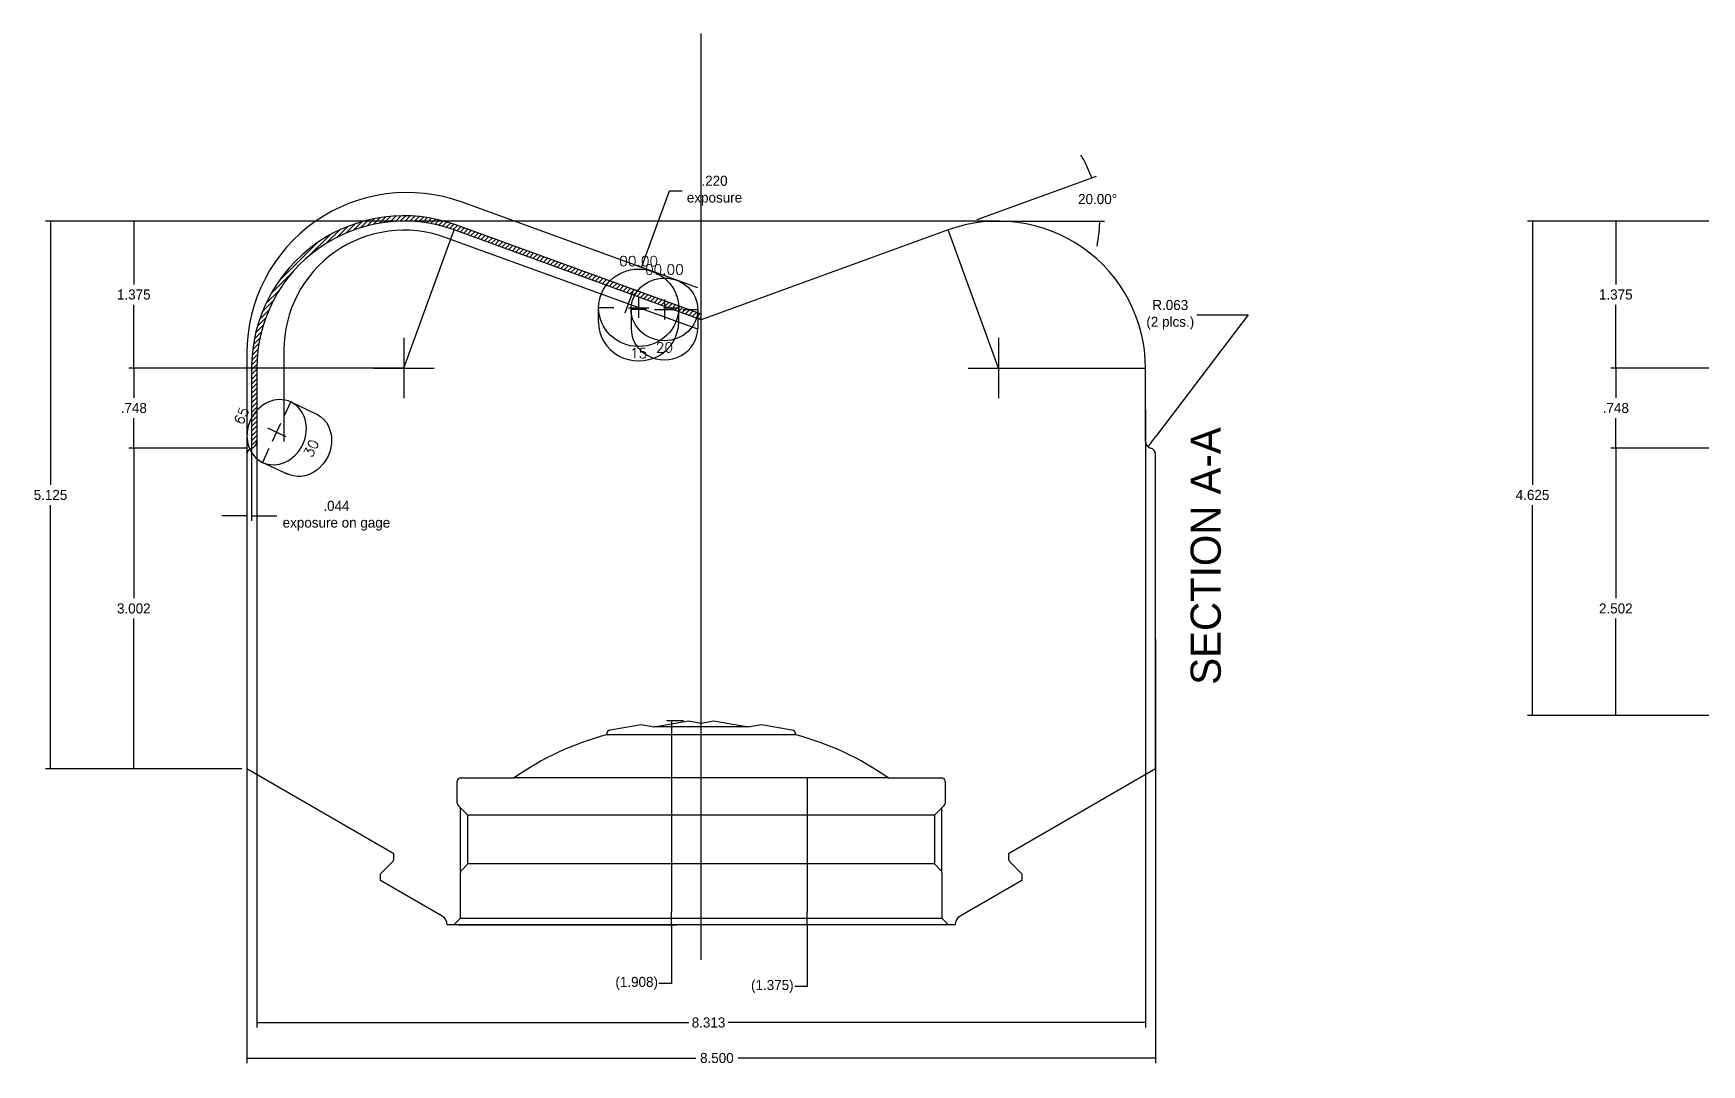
# Model space of a CAD drawing. Header units: inches. Extents: x 0.5 to 44.5, y 0.5 to 24.1.
# Drawn here: x 0.87 to 16.48, y 14.44 to 24.09 of the extents above; entities that cross this region are included whole.
import ezdxf
from ezdxf.enums import TextEntityAlignment as Align
from ezdxf.lldxf.tags import DXFTag

# ---------------------------------------------------------------- set-up
doc = ezdxf.new("R2010")
doc.units = ezdxf.units.IN
doc.header["$MEASUREMENT"] = 0
for name, color, linetype in [('CDG-38367R1', 7, 'Continuous'), ('CLine', 5, 'CENTER2'), ('Default', 7, 'Continuous'), ('Dims', 104, 'Continuous'), ('DV2_Default', 7, 'Continuous')]:
    doc.layers.add(name, color=color, linetype=linetype)
doc.styles.add('RomanS', font='romans')
doc.styles.add('SEACAD_Solid_Edge_ANSI', font='seans.ttf')
tags = doc.linetypes.add('CENTER2', pattern=[1.125, 0.75, -0.125, 0.125, -0.125]).pattern_tags.tags
tags[10:11] = [DXFTag(74, 4), DXFTag(75, 0), DXFTag(340, '0'), DXFTag(46, 0.0), DXFTag(50, 0.0), DXFTag(44, 0.0), DXFTag(45, 0.0)]
tags[8:9] = [DXFTag(74, 4), DXFTag(75, 0), DXFTag(340, '0'), DXFTag(46, 0.0), DXFTag(50, 0.0), DXFTag(44, 0.0), DXFTag(45, 0.0)]
tags[6:7] = [DXFTag(74, 4), DXFTag(75, 0), DXFTag(340, '0'), DXFTag(46, 0.0), DXFTag(50, 0.0), DXFTag(44, 0.0), DXFTag(45, 0.0)]
tags[4:5] = [DXFTag(74, 4), DXFTag(75, 0), DXFTag(340, '0'), DXFTag(46, 0.0), DXFTag(50, 0.0), DXFTag(44, 0.0), DXFTag(45, 0.0)]
tags = doc.linetypes.add('HIDDEN2', pattern=[0.1875, 0.125, -0.0625]).pattern_tags.tags
tags[6:7] = [DXFTag(74, 4), DXFTag(75, 0), DXFTag(340, '0'), DXFTag(46, 0.0), DXFTag(50, 0.0), DXFTag(44, 0.0), DXFTag(45, 0.0)]
tags[4:5] = [DXFTag(74, 4), DXFTag(75, 0), DXFTag(340, '0'), DXFTag(46, 0.0), DXFTag(50, 0.0), DXFTag(44, 0.0), DXFTag(45, 0.0)]
doc.dimstyles.new('ANSI', dxfattribs={"dimtxt": 0.094, "dimasz": 0.1175, "dimexe": 0.047, "dimexo": 0.047, "dimgap": 0.047, "dimtad": 0, "dimtih": 1, "dimtoh": 1, "dimdec": 3, "dimlfac": 2, "dimzin": 4, "dimdsep": 46, "dimtxsty": 'SEACAD_Solid_Edge_ANSI', "dimblk1": '_SE_FILLED', "dimblk2": '_SE_FILLED', "dimsah": 1, "dimcen": 0.047, "dimazin": 0, "dimtfac": 1, "dimtdec": 3, "dimtofl": 0, "dimtmove": 0, "dimatfit": 3, "dimfxl": 1, "dimtolj": 1, "dimtzin": 4, "dimarcsym": 0})

# ---------------------------------------------------------------- blocks, each defined once
blk = doc.blocks.new('SEANNOT_GROUP2')
at = {"layer": 'Default', "color": 7, "linetype": 'CENTER2'}
for p, q in [((6.4287, 7.6351), (6.4287, 7.3531)), ((6.5697, 7.4941), (6.2877, 7.4941))]:
    blk.add_line(p, q, dxfattribs=at)
blk = doc.blocks.new('SEANNOT_GROUP3')
at = {"layer": 'Default', "color": 7, "linetype": 'CENTER2'}
for p, q in [((6.4287, 4.8538), (6.4287, 4.5718)), ((6.5697, 4.7128), (6.2877, 4.7128))]:
    blk.add_line(p, q, dxfattribs=at)
blk = doc.blocks.new('_SE_FILLED')
at = {"color": 0}
blk.add_line((0, 0), (-1, 0), dxfattribs=at)
blk.add_solid([(0, 0), (-1, -0.1665), (-1, 0.1665), (0, 0)], dxfattribs=at)
blk = doc.blocks.new('*D81')
at = {"layer": 'Defpoints', "color": 0, "linetype": 'Continuous', "transparency": 16777216}
for p in [(4.335, 22.333), (9.655, 22.333), (9.655, 22.333), (10.835, 22.471), (7.116, 21.409)]:
    blk.add_point(p, dxfattribs=at)
at = {"layer": 'Dims', "color": 0, "linetype": 'Continuous', "lineweight": -2, "transparency": 16777216}
for p, q in [((9.699, 22.349), (10.815, 22.755)), ((9.702, 22.333), (10.89, 22.333))]:
    blk.add_line(p, q, dxfattribs=at)
for start, end in [(25.6714, 31.3428), (348.6572, 354.3286)]:
    blk.add_arc((9.655, 22.333), 1.188, start, end, dxfattribs=at)
at = {"layer": 'Dims', "color": 0, "linetype": 'Continuous', "lineweight": -2, "transparency": 16777216, "xscale": 0.1175, "yscale": 0.1175, "zscale": 0.1175}
for p, rotation in [((10.771, 22.739), 292.8357074353501), ((10.843, 22.333), 87.1642925646498)]:
    blk.add_blockref('_SE_FILLED', p, dxfattribs=dict(at, rotation=rotation))
at = {"layer": 'Dims', "color": 0, "linetype": 'Continuous', "transparency": 16777216, "insert": (10.825, 22.539), "char_height": 0.094, "attachment_point": 5, "style": 'SEACAD_Solid_Edge_ANSI'}
blk.add_mtext('\\A1;\\A1;20.00°', dxfattribs=at)
blk = doc.blocks.new('*D82')
at = {"layer": 'Defpoints', "color": 0, "linetype": 'Continuous', "transparency": 16777216}
for p in [(4.335, 22.333), (1.808, 20.958), (4.335, 20.958)]:
    blk.add_point(p, dxfattribs=at)
at = {"layer": 'Dims', "color": 0, "linetype": 'Continuous', "lineweight": -2, "transparency": 16777216}
for p, q in [((4.288, 22.333), (1.761, 22.333)), ((1.808, 22.216), (1.808, 21.74)), ((1.808, 21.076), (1.808, 21.551)), ((4.288, 20.958), (1.761, 20.958))]:
    blk.add_line(p, q, dxfattribs=at)
at = {"layer": 'Dims', "color": 0, "linetype": 'Continuous', "lineweight": -2, "transparency": 16777216, "xscale": 0.1175, "yscale": 0.1175, "zscale": 0.1175}
for p, rotation in [((1.808, 22.333), 90), ((1.808, 20.958), 270)]:
    blk.add_blockref('_SE_FILLED', p, dxfattribs=dict(at, rotation=rotation))
at = {"layer": 'Dims', "color": 0, "linetype": 'Continuous', "transparency": 16777216, "insert": (1.808, 21.646), "char_height": 0.094, "attachment_point": 5, "style": 'SEACAD_Solid_Edge_ANSI'}
blk.add_mtext('\\A1;\\A1;1.375', dxfattribs=at)
blk = doc.blocks.new('*D83')
at = {"layer": 'Defpoints', "color": 0, "linetype": 'Continuous', "transparency": 16777216}
for p in [(1.029, 22.333), (4.335, 22.333), (2.866, 17.208)]:
    blk.add_point(p, dxfattribs=at)
at = {"layer": 'Dims', "color": 0, "linetype": 'Continuous', "lineweight": -2, "transparency": 16777216}
for p, q in [((4.288, 22.333), (0.982, 22.333)), ((1.029, 22.216), (1.029, 19.865)), ((1.029, 17.326), (1.029, 19.676)), ((2.819, 17.208), (0.982, 17.208))]:
    blk.add_line(p, q, dxfattribs=at)
at = {"layer": 'Dims', "color": 0, "linetype": 'Continuous', "lineweight": -2, "transparency": 16777216, "xscale": 0.1175, "yscale": 0.1175, "zscale": 0.1175}
for p, rotation in [((1.029, 22.333), 90), ((1.029, 17.208), 270)]:
    blk.add_blockref('_SE_FILLED', p, dxfattribs=dict(at, rotation=rotation))
at = {"layer": 'Dims', "color": 0, "linetype": 'Continuous', "transparency": 16777216, "insert": (1.029, 19.771), "char_height": 0.094, "attachment_point": 5, "style": 'SEACAD_Solid_Edge_ANSI'}
blk.add_mtext('\\A1;\\A1;5.125', dxfattribs=at)
blk = doc.blocks.new('*D84')
at = {"layer": 'Defpoints', "color": 0, "linetype": 'Continuous', "transparency": 16777216}
for p in [(6.997, 17.658), (4.801, 15.749), (6.838, 15.749)]:
    blk.add_point(p, dxfattribs=at)
at = {"layer": 'Dims', "color": 0, "linetype": 'Continuous', "lineweight": -2, "transparency": 16777216}
for p, q in [((6.95, 17.658), (6.791, 17.658)), ((6.838, 17.54), (6.838, 15.867)), ((4.848, 15.749), (6.885, 15.749)), ((6.838, 15.749), (6.838, 15.201)), ((6.838, 15.201), (6.72, 15.201))]:
    blk.add_line(p, q, dxfattribs=at)
at = {"layer": 'Dims', "color": 0, "linetype": 'Continuous', "lineweight": -2, "transparency": 16777216, "xscale": 0.1175, "yscale": 0.1175, "zscale": 0.1175}
for p, rotation in [((6.838, 17.658), 90), ((6.838, 15.749), 270)]:
    blk.add_blockref('_SE_FILLED', p, dxfattribs=dict(at, rotation=rotation))
at = {"layer": 'Dims', "color": 0, "linetype": 'Continuous', "transparency": 16777216, "insert": (6.513, 15.201), "char_height": 0.094, "attachment_point": 5, "style": 'SEACAD_Solid_Edge_ANSI'}
blk.add_mtext('\\A1;\\A1;(1.908)', dxfattribs=at)
blk = doc.blocks.new('*D76')
at = {"layer": 'Defpoints', "color": 0, "linetype": 'Continuous', "transparency": 16777216}
for p in [(8.866, 17.124), (8.108, 15.749), (9.431, 15.749)]:
    blk.add_point(p, dxfattribs=at)
at = {"layer": 'Dims', "color": 0, "linetype": 'Continuous', "lineweight": -2, "transparency": 16777216}
for p, q in [((8.819, 17.124), (8.061, 17.124)), ((8.108, 17.007), (8.108, 15.867)), ((9.384, 15.749), (8.061, 15.749)), ((8.108, 15.749), (8.108, 15.172)), ((8.108, 15.172), (7.991, 15.172))]:
    blk.add_line(p, q, dxfattribs=at)
at = {"layer": 'Dims', "color": 0, "linetype": 'Continuous', "lineweight": -2, "transparency": 16777216, "xscale": 0.1175, "yscale": 0.1175, "zscale": 0.1175}
for p, rotation in [((8.108, 17.124), 90), ((8.108, 15.749), 270)]:
    blk.add_blockref('_SE_FILLED', p, dxfattribs=dict(at, rotation=rotation))
at = {"layer": 'Dims', "color": 0, "linetype": 'Continuous', "transparency": 16777216, "insert": (7.782, 15.172), "char_height": 0.094, "attachment_point": 5, "style": 'SEACAD_Solid_Edge_ANSI'}
blk.add_mtext('\\A1;\\A1;(1.375)', dxfattribs=at)
blk = doc.blocks.new('*D77')
at = {"layer": 'Defpoints', "color": 0, "linetype": 'Continuous', "transparency": 16777216}
for p in [(4.335, 20.958), (1.808, 20.21), (2.913, 20.21)]:
    blk.add_point(p, dxfattribs=at)
at = {"layer": 'Dims', "color": 0, "linetype": 'Continuous', "lineweight": -2, "transparency": 16777216}
for p, q in [((4.288, 20.958), (1.761, 20.958)), ((1.808, 20.841), (1.808, 20.679)), ((1.808, 20.328), (1.808, 20.49)), ((2.866, 20.21), (1.761, 20.21))]:
    blk.add_line(p, q, dxfattribs=at)
at = {"layer": 'Dims', "color": 0, "linetype": 'Continuous', "lineweight": -2, "transparency": 16777216, "xscale": 0.1175, "yscale": 0.1175, "zscale": 0.1175}
for p, rotation in [((1.808, 20.958), 90), ((1.808, 20.21), 270)]:
    blk.add_blockref('_SE_FILLED', p, dxfattribs=dict(at, rotation=rotation))
at = {"layer": 'Dims', "color": 0, "linetype": 'Continuous', "transparency": 16777216, "insert": (1.808, 20.584), "char_height": 0.094, "attachment_point": 5, "style": 'SEACAD_Solid_Edge_ANSI'}
blk.add_mtext('\\A1;\\A1;.748', dxfattribs=at)
blk = doc.blocks.new('*D78')
at = {"layer": 'Defpoints', "color": 0, "linetype": 'Continuous', "transparency": 16777216}
for p in [(2.913, 20.21), (1.808, 17.208), (2.866, 17.208)]:
    blk.add_point(p, dxfattribs=at)
at = {"layer": 'Dims', "color": 0, "linetype": 'Continuous', "lineweight": -2, "transparency": 16777216}
for p, q in [((2.866, 20.21), (1.761, 20.21)), ((1.808, 20.093), (1.808, 18.804)), ((1.808, 17.326), (1.808, 18.614)), ((2.819, 17.208), (1.761, 17.208))]:
    blk.add_line(p, q, dxfattribs=at)
at = {"layer": 'Dims', "color": 0, "linetype": 'Continuous', "lineweight": -2, "transparency": 16777216, "xscale": 0.1175, "yscale": 0.1175, "zscale": 0.1175}
for p, rotation in [((1.808, 20.21), 90), ((1.808, 17.208), 270)]:
    blk.add_blockref('_SE_FILLED', p, dxfattribs=dict(at, rotation=rotation))
at = {"layer": 'Dims', "color": 0, "linetype": 'Continuous', "transparency": 16777216, "insert": (1.808, 18.709), "char_height": 0.094, "attachment_point": 5, "style": 'SEACAD_Solid_Edge_ANSI'}
blk.add_mtext('\\A1;\\A1;3.002', dxfattribs=at)
blk = doc.blocks.new('*D79')
at = {"layer": 'Defpoints', "color": 0, "linetype": 'Continuous', "transparency": 16777216}
for p in [(11.297, 20.221), (11.335, 20.271)]:
    blk.add_point(p, dxfattribs=at)
at = {"layer": 'Dims', "color": 0, "linetype": 'Continuous', "lineweight": -2, "transparency": 16777216}
for p, q in [((12.235, 21.456), (11.368, 20.315)), ((11.752, 21.456), (12.235, 21.456))]:
    blk.add_line(p, q, dxfattribs=at)
at = {"layer": 'Dims', "color": 0, "linetype": 'Continuous', "lineweight": -2, "transparency": 16777216, "xscale": 0.1175, "yscale": 0.1175, "zscale": 0.1175, "rotation": 232.7934826357927}
blk.add_blockref('_SE_FILLED', (11.297, 20.221), dxfattribs=at)
at = {"layer": 'Dims', "color": 0, "linetype": 'Continuous', "transparency": 16777216, "insert": (11.505, 21.456), "char_height": 0.094, "attachment_point": 5, "style": 'SEACAD_Solid_Edge_ANSI'}
blk.add_mtext('\\A1;\\A1;R.063\\P(2 plcs.)', dxfattribs=at)
blk = doc.blocks.new('*D86')
at = {"layer": 'Default', "color": 0, "linetype": 'Continuous', "lineweight": -2, "transparency": 16777216}
for p, q in [((2.91, 20.452), (2.91, 19.53)), ((2.866, 19.993), (2.866, 19.53)), ((2.749, 19.577), (2.631, 19.577)), ((3.027, 19.577), (3.145, 19.577))]:
    blk.add_line(p, q, dxfattribs=at)
at = {"layer": 'Defpoints', "color": 0, "linetype": 'Continuous', "transparency": 16777216}
for p in [(2.91, 20.499), (2.866, 20.04), (2.866, 19.577)]:
    blk.add_point(p, dxfattribs=at)
at = {"layer": 'Default', "color": 0, "linetype": 'Continuous', "lineweight": -2, "transparency": 16777216, "xscale": 0.1175, "yscale": 0.1175, "zscale": 0.1175}
blk.add_blockref('_SE_FILLED', (2.866, 19.577), dxfattribs=at)
at = {"layer": 'Default', "color": 0, "linetype": 'Continuous', "lineweight": -2, "transparency": 16777216, "xscale": 0.1175, "yscale": 0.1175, "zscale": 0.1175, "rotation": 180}
blk.add_blockref('_SE_FILLED', (2.91, 19.577), dxfattribs=at)
at = {"layer": 'Default', "color": 0, "linetype": 'Continuous', "transparency": 16777216, "insert": (3.704, 19.577), "char_height": 0.094, "attachment_point": 5, "style": 'SEACAD_Solid_Edge_ANSI'}
blk.add_mtext('\\A1;.044\\Pexposure on gage', dxfattribs=at)
blk = doc.blocks.new('CMark')
at = {"layer": 'CLine'}
for p, q in [((-0.094, 0), (0.094, 0)), ((0, 0.094), (0, -0.094))]:
    blk.add_line(p, q, dxfattribs=at)
blk = doc.blocks.new('1913@15')
for p, q in [((-0.233, 0), (-0.375, 0)), ((0.233, 0), (0.375, 0))]:
    blk.add_line(p, q)
at = {"color": 8, "linetype": 'HIDDEN2', "ltscale": 0.5}
for p, q in [((-0.375, -0.135), (-0.375, 0)), ((0.375, -0.135), (0.375, 0))]:
    blk.add_line(p, q, dxfattribs=at)
blk.add_ellipse((0, 0), major_axis=(-0.375, 0), ratio=0.965926)
blk.add_ellipse((0, -0.135), major_axis=(-0.375, 0), ratio=0.965926, start_param=0, end_param=3.141593, dxfattribs=at)
blk.add_blockref('CMark', (0, 0))
at = {"style": 'RomanS'}
blk.add_text('15', height=0.094, dxfattribs=at).set_placement((0, -0.425), align=Align.MIDDLE_CENTER)
blk.add_attdef('ANG', text='', height=0.094, dxfattribs=at).set_placement((0, 0.362), align=Align.BOTTOM_CENTER)
blk = doc.blocks.new('1613@20')
for p, q in [((-0.17, 0), (-0.312, 0)), ((0.171, 0), (0.312, 0))]:
    blk.add_line(p, q)
at = {"color": 8, "linetype": 'HIDDEN2', "ltscale": 0.5}
blk.add_line((-0.312, 0), (-0.312, -0.178), dxfattribs=at)
at = {"color": 8, "linetype": 'HIDDEN2', "ltscale": 0.5, "flags": 128}
blk.add_lwpolyline([(0.312, 0), (0.312, -0.178)], dxfattribs=at)
blk.add_ellipse((0, 0), major_axis=(-0.312, 0), ratio=0.939693, start_param=-3.141592653589793, end_param=3.141592653589793)
at = {"color": 8, "linetype": 'HIDDEN2', "ltscale": 0.5}
blk.add_ellipse((0, -0.178), major_axis=(-0.312, 0), ratio=0.939693, start_param=0, end_param=3.141593, dxfattribs=at)
blk.add_blockref('CMark', (0, 0))
at = {"style": 'RomanS'}
blk.add_text('20', height=0.094, dxfattribs=at).set_placement((0, -0.356), align=Align.MIDDLE_CENTER)
blk.add_attdef('ANG', text='', height=0.094, dxfattribs=at).set_placement((0, 0.298), align=Align.BOTTOM_CENTER)
blk = doc.blocks.new('*D92')
at = {"layer": 'Default', "color": 0, "linetype": 'Continuous', "lineweight": -2, "transparency": 16777216}
for p, q in [((6.598, 22.01), (6.82, 22.618)), ((6.82, 22.618), (6.937, 22.618)), ((6.611, 21.88), (6.514, 21.916)), ((6.536, 21.674), (6.439, 21.709)), ((6.443, 21.583), (6.402, 21.472))]:
    blk.add_line(p, q, dxfattribs=at)
at = {"layer": 'Defpoints', "color": 0, "linetype": 'Continuous', "transparency": 16777216}
for p in [(6.558, 21.9), (6.655, 21.864), (6.58, 21.657)]:
    blk.add_point(p, dxfattribs=at)
at = {"layer": 'Default', "color": 0, "linetype": 'Continuous', "lineweight": -2, "transparency": 16777216, "xscale": 0.1175, "yscale": 0.1175, "zscale": 0.1175}
for p, rotation in [((6.558, 21.9), 249.9999999999577), ((6.483, 21.693), 69.99999999995771)]:
    blk.add_blockref('_SE_FILLED', p, dxfattribs=dict(at, rotation=rotation))
at = {"layer": 'Default', "color": 0, "linetype": 'Continuous', "transparency": 16777216, "insert": (7.241, 22.618), "char_height": 0.094, "attachment_point": 5, "style": 'SEACAD_Solid_Edge_ANSI'}
blk.add_mtext('\\A1;.220 \\Pexposure', dxfattribs=at)
blk = doc.blocks.new('*D95')
at = {"layer": 'Defpoints', "color": 0, "linetype": 'Continuous', "transparency": 16777216}
for p in [(11.366, 18.465), (2.866, 18.004), (11.366, 14.503)]:
    blk.add_point(p, dxfattribs=at)
at = {"layer": 'Dims', "color": 0, "linetype": 'Continuous', "lineweight": -2, "transparency": 16777216}
for p, q in [((11.366, 18.418), (11.366, 14.456)), ((2.866, 17.957), (2.866, 14.456)), ((2.984, 14.503), (7.065, 14.503)), ((11.249, 14.503), (7.461, 14.503))]:
    blk.add_line(p, q, dxfattribs=at)
at = {"layer": 'Dims', "color": 0, "linetype": 'Continuous', "lineweight": -2, "transparency": 16777216, "xscale": 0.1175, "yscale": 0.1175, "zscale": 0.1175, "rotation": 180}
blk.add_blockref('_SE_FILLED', (2.866, 14.503), dxfattribs=at)
at = {"layer": 'Dims', "color": 0, "linetype": 'Continuous', "lineweight": -2, "transparency": 16777216, "xscale": 0.1175, "yscale": 0.1175, "zscale": 0.1175}
blk.add_blockref('_SE_FILLED', (11.366, 14.503), dxfattribs=at)
at = {"layer": 'Dims', "color": 0, "linetype": 'Continuous', "transparency": 16777216, "insert": (7.263, 14.503), "char_height": 0.094, "attachment_point": 5, "style": 'SEACAD_Solid_Edge_ANSI'}
blk.add_mtext('\\A1;8.500', dxfattribs=at)
blk = doc.blocks.new('*D96')
at = {"layer": 'Defpoints', "color": 0, "linetype": 'Continuous', "transparency": 16777216}
for p in [(11.272, 20.614), (2.96, 20.481), (11.272, 14.835)]:
    blk.add_point(p, dxfattribs=at)
at = {"layer": 'Dims', "color": 0, "linetype": 'Continuous', "lineweight": -2, "transparency": 16777216}
for p, q in [((11.272, 20.567), (11.272, 14.788)), ((2.96, 20.434), (2.96, 14.788)), ((3.077, 14.835), (7.002, 14.835)), ((11.155, 14.835), (7.368, 14.835))]:
    blk.add_line(p, q, dxfattribs=at)
at = {"layer": 'Dims', "color": 0, "linetype": 'Continuous', "lineweight": -2, "transparency": 16777216, "xscale": 0.1175, "yscale": 0.1175, "zscale": 0.1175, "rotation": 180}
blk.add_blockref('_SE_FILLED', (2.96, 14.835), dxfattribs=at)
at = {"layer": 'Dims', "color": 0, "linetype": 'Continuous', "lineweight": -2, "transparency": 16777216, "xscale": 0.1175, "yscale": 0.1175, "zscale": 0.1175}
blk.add_blockref('_SE_FILLED', (11.272, 14.835), dxfattribs=at)
at = {"layer": 'Dims', "color": 0, "linetype": 'Continuous', "transparency": 16777216, "insert": (7.185, 14.835), "char_height": 0.094, "attachment_point": 5, "style": 'SEACAD_Solid_Edge_ANSI'}
blk.add_mtext('\\A1;8.313', dxfattribs=at)
blk = doc.blocks.new('*D100')
at = {"layer": 'Defpoints', "color": 0, "linetype": 'Continuous', "transparency": 16777216}
for p in [(18.2, 22.333), (15.673, 20.958), (18.2, 20.958)]:
    blk.add_point(p, dxfattribs=at)
at = {"layer": 'Dims', "color": 0, "linetype": 'Continuous', "lineweight": -2, "transparency": 16777216}
for p, q in [((18.153, 22.333), (15.626, 22.333)), ((15.673, 22.216), (15.673, 21.74)), ((15.673, 21.076), (15.673, 21.551)), ((18.153, 20.958), (15.626, 20.958))]:
    blk.add_line(p, q, dxfattribs=at)
at = {"layer": 'Dims', "color": 0, "linetype": 'Continuous', "lineweight": -2, "transparency": 16777216, "xscale": 0.1175, "yscale": 0.1175, "zscale": 0.1175}
for p, rotation in [((15.673, 22.333), 90), ((15.673, 20.958), 270)]:
    blk.add_blockref('_SE_FILLED', p, dxfattribs=dict(at, rotation=rotation))
at = {"layer": 'Dims', "color": 0, "linetype": 'Continuous', "transparency": 16777216, "insert": (15.673, 21.646), "char_height": 0.094, "attachment_point": 5, "style": 'SEACAD_Solid_Edge_ANSI'}
blk.add_mtext('\\A1;\\A1;1.375', dxfattribs=at)
blk = doc.blocks.new('*D101')
at = {"layer": 'Defpoints', "color": 0, "linetype": 'Continuous', "transparency": 16777216}
for p in [(14.894, 22.333), (18.2, 22.333), (16.731, 17.708)]:
    blk.add_point(p, dxfattribs=at)
at = {"layer": 'Dims', "color": 0, "linetype": 'Continuous', "lineweight": -2, "transparency": 16777216}
for p, q in [((18.153, 22.333), (14.847, 22.333)), ((14.894, 22.216), (14.894, 19.866)), ((14.894, 17.826), (14.894, 19.676)), ((16.684, 17.708), (14.847, 17.708))]:
    blk.add_line(p, q, dxfattribs=at)
at = {"layer": 'Dims', "color": 0, "linetype": 'Continuous', "lineweight": -2, "transparency": 16777216, "xscale": 0.1175, "yscale": 0.1175, "zscale": 0.1175}
for p, rotation in [((14.894, 22.333), 90), ((14.894, 17.708), 270)]:
    blk.add_blockref('_SE_FILLED', p, dxfattribs=dict(at, rotation=rotation))
at = {"layer": 'Dims', "color": 0, "linetype": 'Continuous', "transparency": 16777216, "insert": (14.894, 19.771), "char_height": 0.094, "attachment_point": 5, "style": 'SEACAD_Solid_Edge_ANSI'}
blk.add_mtext('\\A1;\\A1;4.625', dxfattribs=at)
blk = doc.blocks.new('*D104')
at = {"layer": 'Defpoints', "color": 0, "linetype": 'Continuous', "transparency": 16777216}
for p in [(18.2, 20.958), (15.673, 20.21), (16.778, 20.21)]:
    blk.add_point(p, dxfattribs=at)
at = {"layer": 'Dims', "color": 0, "linetype": 'Continuous', "lineweight": -2, "transparency": 16777216}
for p, q in [((18.153, 20.958), (15.626, 20.958)), ((15.673, 20.841), (15.673, 20.679)), ((15.673, 20.328), (15.673, 20.49)), ((16.731, 20.21), (15.626, 20.21))]:
    blk.add_line(p, q, dxfattribs=at)
at = {"layer": 'Dims', "color": 0, "linetype": 'Continuous', "lineweight": -2, "transparency": 16777216, "xscale": 0.1175, "yscale": 0.1175, "zscale": 0.1175}
for p, rotation in [((15.673, 20.958), 90), ((15.673, 20.21), 270)]:
    blk.add_blockref('_SE_FILLED', p, dxfattribs=dict(at, rotation=rotation))
at = {"layer": 'Dims', "color": 0, "linetype": 'Continuous', "transparency": 16777216, "insert": (15.673, 20.584), "char_height": 0.094, "attachment_point": 5, "style": 'SEACAD_Solid_Edge_ANSI'}
blk.add_mtext('\\A1;\\A1;.748', dxfattribs=at)
blk = doc.blocks.new('*D105')
at = {"layer": 'Defpoints', "color": 0, "linetype": 'Continuous', "transparency": 16777216}
for p in [(16.778, 20.21), (15.673, 17.708), (16.731, 17.708)]:
    blk.add_point(p, dxfattribs=at)
at = {"layer": 'Dims', "color": 0, "linetype": 'Continuous', "lineweight": -2, "transparency": 16777216}
for p, q in [((16.731, 20.21), (15.626, 20.21)), ((15.673, 20.093), (15.673, 18.804)), ((15.673, 17.826), (15.673, 18.614)), ((16.684, 17.708), (15.626, 17.708))]:
    blk.add_line(p, q, dxfattribs=at)
at = {"layer": 'Dims', "color": 0, "linetype": 'Continuous', "lineweight": -2, "transparency": 16777216, "xscale": 0.1175, "yscale": 0.1175, "zscale": 0.1175}
for p, rotation in [((15.673, 20.21), 90), ((15.673, 17.708), 270)]:
    blk.add_blockref('_SE_FILLED', p, dxfattribs=dict(at, rotation=rotation))
at = {"layer": 'Dims', "color": 0, "linetype": 'Continuous', "transparency": 16777216, "insert": (15.673, 18.709), "char_height": 0.094, "attachment_point": 5, "style": 'SEACAD_Solid_Edge_ANSI'}
blk.add_mtext('\\A1;\\A1;2.502', dxfattribs=at)
blk = doc.blocks.new('1613@30')
for p, q in [((-0.17, 0), (-0.312, 0)), ((0.171, 0), (0.312, 0))]:
    blk.add_line(p, q)
at = {"color": 8, "linetype": 'HIDDEN2', "ltscale": 0.5}
blk.add_line((-0.312, 0), (-0.312, -0.26), dxfattribs=at)
at = {"color": 8, "linetype": 'HIDDEN2', "ltscale": 0.5, "flags": 128}
blk.add_lwpolyline([(0.312, 0), (0.312, -0.26)], dxfattribs=at)
at = {"extrusion": (0, 0, -1)}
blk.add_ellipse((0, 0), major_axis=(-0.312, 0), ratio=0.866025, start_param=-3.141592653589793, end_param=3.141592653589793, dxfattribs=at)
at = {"color": 8, "linetype": 'HIDDEN2', "ltscale": 0.5, "extrusion": (0, 0, -1)}
blk.add_ellipse((0, -0.26), major_axis=(-0.312, 0), ratio=0.866025, start_param=3.068877, end_param=6.355901, dxfattribs=at)
blk.add_blockref('CMark', (0, 0))
at = {"style": 'RomanS'}
blk.add_text('30', height=0.094, dxfattribs=at).set_placement((0, -0.356), align=Align.MIDDLE_CENTER)
blk.add_attdef('ANG', text='', height=0.094, dxfattribs=at).set_placement((0, 0.287), align=Align.BOTTOM_CENTER)

msp = doc.modelspace()

# ---------------------------------------------------------------- hatches: boundary and pattern name
at = {"linetype": 'Continuous'}
h = msp.add_hatch(dxfattribs=at)
h.set_pattern_fill('ANSI31', color=8, scale=0.25)
h.paths.add_polyline_path([(2.95997, 20.95822, -0.41421356), (4.33497, 22.33322), (4.70914, 22.33322, 0.49435434), (2.90997, 20.95822), (2.90997, 20.20948, 0.35639396), (2.95997, 20.27072)])
h.paths.add_polyline_path([(4.70914, 22.33322), (4.33497, 22.33322, -0.08748866), (4.80525, 22.25029), (7.11622, 21.40917), (7.11622, 21.46238), (4.82235, 22.29728, 0.02084767)])

# ---------------------------------------------------------------- linework, layer by layer
at = {"color": 8, "linetype": 'Continuous'}
msp.add_lwpolyline([(7.11622, 21.46238), (4.82235, 22.29728, 0.52056705), (2.90997, 20.95822), (2.90997, 20.20931)], format="xyb", dxfattribs=at)
at = {"layer": 'CDG-38367R1', "color": 7, "linetype": 'Continuous'}
for p, q in [((9.89747, 22.33322), (4.33497, 22.33322)), ((9.4272, 22.25029), (7.11622, 21.40917)), ((11.27247, 20.27072), (11.27247, 20.95822)), ((2.86622, 20.14969), (2.86622, 17.20822)), ((11.36622, 17.20822), (11.36622, 20.14969)), ((6.67594, 17.60118), (6.99694, 17.65779)), ((6.99694, 17.65779), (7.11622, 17.63675)), ((7.11622, 17.63675), (7.23551, 17.65779)), ((7.23551, 17.65779), (7.55651, 17.60118)), ((8.00205, 17.52736), (6.2304, 17.52736)), ((6.26914, 17.57354), (6.55094, 17.62323)), ((6.55094, 17.62323), (6.67594, 17.60118)), ((7.55651, 17.60118), (6.67594, 17.60118)), ((7.55651, 17.60118), (7.68151, 17.62323)), ((7.68151, 17.62323), (7.9633, 17.57354)), ((4.24122, 16.41436), (2.86622, 17.20822)), ((11.36622, 17.20822), (9.99122, 16.41436)), ((4.83497, 16.88733), (4.83497, 17.09314)), ((4.86622, 17.12439), (5.36622, 17.12439)), ((8.86622, 17.12439), (5.36622, 17.12439)), ((8.86622, 17.12439), (9.36622, 17.12439)), ((9.39747, 17.09314), (9.39747, 16.88733)), ((4.93387, 16.77549), (4.84413, 16.86524)), ((9.38832, 16.86524), (9.29857, 16.77549)), ((9.29857, 16.77549), (4.93387, 16.77549)), ((4.93387, 16.31954), (4.93387, 16.77549)), ((9.29857, 16.77549), (9.29857, 16.31954)), ((4.24122, 16.3648), (4.24122, 16.41436)), ((9.99122, 16.41436), (9.99122, 16.3648)), ((4.11622, 16.22686), (4.23207, 16.34271)), ((4.86372, 15.81189), (4.86372, 16.23645)), ((4.87288, 16.25854), (4.93387, 16.31954)), ((9.29857, 16.31954), (4.93387, 16.31954)), ((9.29857, 16.31954), (9.35957, 16.25854)), ((9.36872, 16.23645), (9.36872, 15.81189)), ((10.00038, 16.34271), (10.11622, 16.22686)), ((4.11622, 16.16436), (4.11622, 16.22686)), ((4.69435, 15.83058), (4.11622, 16.16436)), ((10.11622, 16.16436), (9.5381, 15.83058)), ((10.11622, 16.22686), (10.11622, 16.16436)), ((4.80122, 15.74939), (4.86372, 15.81189)), ((4.86372, 15.81189), (9.36872, 15.81189)), ((9.36872, 15.81189), (9.43122, 15.74939)), ((4.80122, 15.74939), (4.74122, 15.74939)), ((9.43122, 15.74939), (4.80122, 15.74939)), ((9.49122, 15.74939), (9.43122, 15.74939))]:
    msp.add_line(p, q, dxfattribs=at)
at = {"layer": 'CDG-38367R1', "color": 7, "linetype": 'HIDDEN2'}
for p, q in [((4.86622, 16.24869), (4.86622, 16.84314)), ((9.36622, 16.24869), (9.36622, 16.84314))]:
    msp.add_line(p, q, dxfattribs=at)
at = {"layer": 'CDG-38367R1', "color": 1, "linetype": 'Continuous'}
for points in [[(7.08416, 21.70806), (4.87925, 22.51058, 0.52056705), (2.86622, 21.10104), (2.86622, 20.14969)], [(7.08416, 21.32107), (4.7224, 22.18068, 0.52056705), (3.21262, 21.12353), (3.21262, 20.27072)]]:
    msp.add_lwpolyline(points, format="xyb", dxfattribs=at)
at = {"layer": 'CDG-38367R1', "color": 7, "linetype": 'Continuous'}
msp.add_lwpolyline([(7.11622, 21.40917), (4.80525, 22.25029, 0.52056705), (2.95997, 20.95822), (2.95997, 20.27072)], format="xyb", dxfattribs=at)
for centre, radius, start, end in [((9.89747, 20.95822), 1.375, 0, 110), ((2.92872, 20.14969), 0.0625, 104.477512, 180), ((2.89747, 20.27072), 0.0625, 284.477512, 0), ((11.33497, 20.27072), 0.0625, 180, 255.522488), ((11.30372, 20.14969), 0.0625, 0, 75.522488), ((6.94099, 14.87539), 2.74552, 105, 125), ((6.27729, 17.52736), 0.04689, 99.999997, 180), ((7.95516, 17.52736), 0.04689, 0, 80.000003), ((7.29146, 14.87539), 2.74552, 55, 75), ((4.86622, 17.09314), 0.03125, 90, 180), ((9.36622, 17.09314), 0.03125, 0, 90), ((4.86622, 16.88733), 0.03125, 180, 225), ((9.36622, 16.88733), 0.03125, 315, 0), ((4.20997, 16.3648), 0.03125, 315, 0), ((4.89497, 16.23645), 0.03125, 135, 180), ((9.33747, 16.23645), 0.03125, 0, 45), ((10.02247, 16.3648), 0.03125, 180, 225), ((4.64747, 15.74939), 0.09375, 0, 60), ((9.58497, 15.74939), 0.09375, 120, 180)]:
    msp.add_arc(centre, radius, start, end, dxfattribs=at)
at = {"layer": 'Default', "color": 7, "linetype": 'CENTER2'}
msp.add_line((7.11622, 15.42087), (7.11622, 24.08984), dxfattribs=at)
at = {"layer": 'DV2_Default', "color": 7, "linetype": 'HIDDEN2'}
for p, q in [((4.33497, 20.95822), (4.80525, 22.25029)), ((9.89747, 20.95822), (9.4272, 22.25029)), ((4.33497, 20.95822), (2.95997, 20.95822)), ((9.89747, 20.95822), (11.27247, 20.95822))]:
    msp.add_line(p, q, dxfattribs=at)

# ---------------------------------------------------------------- block references
for name, p in [('1913@15', (6.53111, 21.52237)), ('1613@20', (6.77247, 21.50734))]:
    msp.add_blockref(name, p).add_auto_attribs({'ANG': '00.00'})
at = {"rotation": 65}
msp.add_blockref('1613@30', (3.14474, 20.35861), dxfattribs=at).add_auto_attribs({'ANG': '65'})
at = {"layer": 'Default', "xscale": 2, "yscale": 2, "zscale": 2, "rotation": 90}
for name in ['SEANNOT_GROUP2', 'SEANNOT_GROUP3']:
    msp.add_blockref(name, (19.32312, 8.10077), dxfattribs=at)

# ---------------------------------------------------------------- texts
at = {"color": 7, "linetype": 'Continuous', "style": 'SEACAD_Solid_Edge_ANSI'}
msp.add_text('SECTION A-A', height=0.282, rotation=90, dxfattribs=at).set_placement((11.69522, 17.99528), align=Align.TOP_LEFT)

# ---------------------------------------------------------------- dimensions: what is measured, and where the dimension line sits
at = {"layer": 'Default', "color": 7, "linetype": 'Continuous'}
dim = msp.add_linear_dim(base=(6.55802, 21.89956), p1=(6.58027, 21.65745), p2=(6.65548, 21.86409), angle=70, text='<> \\Pexposure', dimstyle='ANSI', override={"dimlfac": 1}, dxfattribs=at)
dim.commit()
dim.dimension.update_dxf_attribs({"geometry": '*D92', "text_midpoint": (7.24138, 22.61838), "dimtype": 161})
dim = msp.add_linear_dim(base=(2.86622, 19.57714), p1=(2.90997, 20.49887), p2=(2.86622, 20.03987), text='<>\\Pexposure on gage', dimstyle='ANSI', override={"dimlfac": 1}, dxfattribs=at)
dim.commit()
dim.dimension.update_dxf_attribs({"geometry": '*D86', "text_midpoint": (3.70373, 19.57714), "dimtype": 160})
at = {"layer": 'Dims', "linetype": 'Continuous'}
dim = msp.add_angular_dim_2l(base=(10.83453, 22.47108), line1=((9.65502, 22.33322), (4.33497, 22.33322)), line2=((9.65502, 22.33322), (7.11622, 21.40917)), text='\\A1;<>', dimstyle='ANSI', override={"dimlfac": 1}, dxfattribs=at)
dim.commit()
dim.dimension.update_dxf_attribs({"geometry": '*D81', "text_midpoint": (10.82452, 22.53943)})
for base, p1, p2, text, picture, middle in [((1.02883, 22.33322), (2.86622, 17.20822), (4.33497, 22.33322), '\\A1;<>', '*D83', (1.02883, 19.77072)), ((1.80805, 20.95822), (4.33497, 22.33322), (4.33497, 20.95822), '\\A1;<>', '*D82', (1.80805, 21.64572)), ((14.89386, 22.33322), (16.73126, 17.70822), (18.20001, 22.33322), '\\A1;<>', '*D101', (14.89386, 19.77072)), ((15.67309, 20.95822), (18.20001, 22.33322), (18.20001, 20.95822), '\\A1;<>', '*D100', (15.67309, 21.64572)), ((1.80805, 20.2102), (4.33497, 20.95822), (2.9131, 20.2102), '\\A1;<>', '*D77', (1.80805, 20.58421)), ((15.67309, 20.2102), (18.20001, 20.95822), (16.77813, 20.2102), '\\A1;<>', '*D104', (15.67309, 20.58421)), ((1.80805, 17.20822), (2.9131, 20.2102), (2.86622, 17.20822), '\\A1;<>', '*D78', (1.80805, 18.70921)), ((15.67309, 17.70822), (16.77813, 20.2102), (16.73126, 17.70822), '\\A1;<>', '*D105', (15.67309, 18.70921)), ((6.83753, 15.74939), (6.99694, 17.65779), (4.80122, 15.74939), '\\A1;(<>)', '*D84', (6.51254, 15.20081)), ((8.1081, 15.74939), (8.86622, 17.12439), (9.43122, 15.74939), '\\A1;(<>)', '*D76', (7.78181, 15.17204))]:
    dim = msp.add_linear_dim(base=base, p1=p1, p2=p2, angle=90, text=text, dimstyle='ANSI', override={"dimlfac": 1}, dxfattribs=at)
    dim.commit()
    dim.dimension.update_dxf_attribs({"geometry": picture, "text_midpoint": middle, "dimtype": 160})
dim = msp.add_radius_dim(center=(11.334973, 20.270717), mpoint=(11.29718, 20.220938), text='\\A1;<>\\P(2 plcs.)', dimstyle='ANSI', override={"dimlfac": 1}, dxfattribs=at)
dim.commit()
dim.dimension.update_dxf_attribs({"geometry": '*D79', "text_midpoint": (11.505229, 21.45556), "dimtype": 164})
for base, p1, p2, picture, middle in [((11.272473015, 14.8349682317), (2.959973015, 20.4810508836), (11.272473015, 20.6144668247), '*D96', (7.1847226179, 14.8349682317)), ((11.36622, 14.50296), (2.86622, 18.00377), (11.36622, 18.46501), '*D95', (7.26289, 14.50296))]:
    dim = msp.add_linear_dim(base=base, p1=p1, p2=p2, dimstyle='ANSI', override={"dimlfac": 1}, dxfattribs=at)
    dim.commit()
    dim.dimension.update_dxf_attribs({"geometry": picture, "text_midpoint": middle, "dimtype": 160})

doc.saveas('drawing.dxf')
